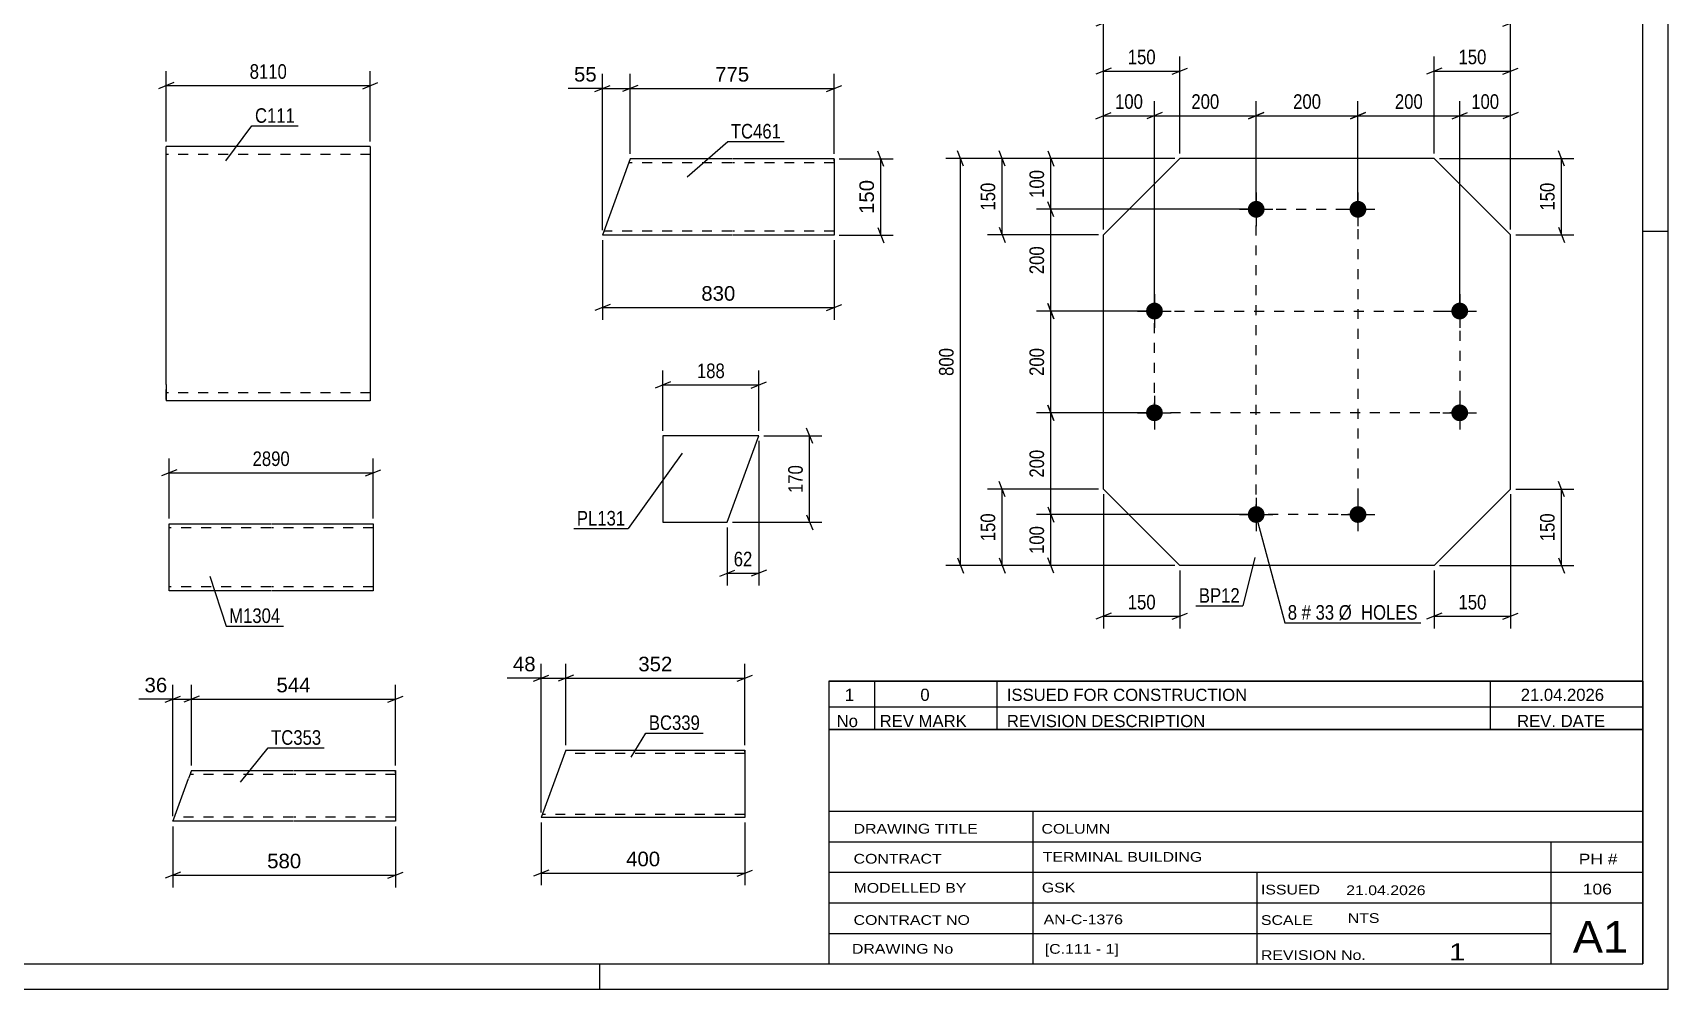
# Model space of a CAD drawing. Header units: millimetres. Extents: x 0 to 594, y 0 to 420.
# Drawn here: x 272.5 to 594, y 0 to 188 of the extents above; entities that cross this region are included whole.
import ezdxf

# ---------------------------------------------------------------- set-up
doc = ezdxf.new("R2010")
doc.units = ezdxf.units.MM
doc.linetypes.add('DXK_LINE_DOT2', pattern=[3.9198, 1.9599, -1.9599])
doc.styles.add('Arial', font='ARIAL.TTF', dxfattribs={"height": 0.2})
doc.styles.add('Arial Narrow', font='ARIALN.TTF', dxfattribs={"height": 0.2})

# ---------------------------------------------------------------- blocks, each defined once
blk = doc.blocks.new('Unknown-284934358-1134')
at = {"color": 5, "linetype": 'Continuous'}
for p, q in [((594, 0), (594, 420)), ((589, 5), (589, 415)), ((594, 149), (589, 149)), ((5, 5), (589, 5)), ((384, 0), (384, 5)), ((0, 0), (594, 0))]:
    blk.add_line(p, q, dxfattribs=at)
blk = doc.blocks.new('Part-284934358-7075 - 7074')
at = {"color": 2, "linetype": 'Continuous'}
for p, q in [((318.8, 165.68), (298.8, 165.68)), ((298.8, 118.88), (298.8, 165.68)), ((338.9, 165.68), (318.9, 165.68)), ((338.9, 165.68), (338.9, 115.68)), ((298.8, 118.88), (298.8, 115.68)), ((318.8, 115.68), (298.8, 115.68)), ((338.9, 115.68), (318.9, 115.68))]:
    blk.add_line(p, q, dxfattribs=at)
at = {"color": 7, "linetype": 'DXK_LINE_DOT2'}
for p, q in [((318.8, 164.08), (298.8, 164.08)), ((338.9, 164.08), (318.9, 164.08)), ((298.8, 115.92), (298.8, 118.88)), ((318.8, 117.28), (298.8, 117.28)), ((338.9, 117.28), (318.9, 117.28))]:
    blk.add_line(p, q, dxfattribs=at)
blk = doc.blocks.new('Part-284934358-7084 - 7083')
at = {"color": 2, "linetype": 'Continuous'}
for p, q in [((299.37, 78.32), (299.37, 91.52)), ((299.37, 91.52), (319.37, 91.52)), ((319.47, 91.52), (339.47, 91.52)), ((339.47, 91.52), (339.47, 78.32)), ((319.37, 78.32), (299.37, 78.32)), ((339.47, 78.32), (319.47, 78.32))]:
    blk.add_line(p, q, dxfattribs=at)
at = {"color": 7, "linetype": 'DXK_LINE_DOT2'}
for p, q in [((319.37, 90.72), (299.37, 90.72)), ((339.47, 90.72), (319.47, 90.72)), ((319.37, 79.12), (299.37, 79.12)), ((299.37, 78.32), (299.37, 78.44)), ((339.47, 79.12), (319.47, 79.12)), ((339.47, 79.12), (339.47, 79.18))]:
    blk.add_line(p, q, dxfattribs=at)
blk = doc.blocks.new('Part-284934358-9764 - 9763')
at = {"color": 2, "linetype": 'Continuous'}
for p, q in [((389.97, 163.25), (384.51, 148.25)), ((409.97, 163.25), (389.97, 163.25)), ((430.07, 163.25), (410.07, 163.25)), ((430.07, 163.25), (430.07, 148.25)), ((409.97, 148.25), (384.51, 148.25)), ((430.07, 148.25), (410.07, 148.25))]:
    blk.add_line(p, q, dxfattribs=at)
at = {"color": 7, "linetype": 'DXK_LINE_DOT2'}
for p, q in [((409.97, 162.45), (389.67, 162.45)), ((430.07, 162.45), (410.07, 162.45)), ((430.07, 162.78), (430.07, 163.25)), ((409.97, 149.05), (384.8, 149.05)), ((430.07, 149.05), (410.07, 149.05))]:
    blk.add_line(p, q, dxfattribs=at)
blk = doc.blocks.new('Part-284934358-14019 - 14018')
at = {"color": 2, "linetype": 'Continuous'}
for p, q in [((498.01, 163.33), (483.01, 148.33)), ((548.01, 163.33), (498.01, 163.33)), ((548.01, 163.33), (563.01, 148.33)), ((483.01, 98.33), (483.01, 148.33)), ((563.01, 98.33), (563.01, 148.33)), ((498.01, 83.33), (483.01, 98.33)), ((563.01, 98.33), (548.01, 83.33)), ((548.01, 83.33), (498.01, 83.33))]:
    blk.add_line(p, q, dxfattribs=at)
blk = doc.blocks.new('Bolt-284934358-14020 - 14018')
at = {"linetype": 'Continuous'}
for points in [[(513.01, 154.98, -1), (513.01, 151.68, -1)], [(533.01, 154.98, -1), (533.01, 151.68, -1)], [(493.01, 134.98, -1), (493.01, 131.68, -1)], [(553.01, 134.98, -1), (553.01, 131.68, -1)], [(493.01, 114.98, -1), (493.01, 111.68, -1)], [(553.01, 114.98, -1), (553.01, 111.68, -1)], [(513.01, 94.98, -1), (513.01, 91.68, -1)], [(533.01, 94.98, -1), (533.01, 91.68, -1)]]:
    blk.add_hatch(color=1, dxfattribs=at).paths.add_polyline_path(points)
at = {"color": 1, "linetype": 'Continuous'}
for p, q in [((513.01, 156.63), (513.01, 150.03)), ((533.01, 156.63), (533.01, 150.03)), ((509.71, 153.33), (516.31, 153.33)), ((529.71, 153.33), (536.31, 153.33)), ((493.01, 136.63), (493.01, 130.03)), ((553.01, 136.63), (553.01, 130.03)), ((489.71, 133.33), (496.31, 133.33)), ((549.71, 133.33), (556.31, 133.33)), ((493.01, 116.63), (493.01, 110.03)), ((553.01, 116.63), (553.01, 110.03)), ((489.71, 113.33), (496.31, 113.33)), ((549.71, 113.33), (556.31, 113.33)), ((513.01, 96.63), (513.01, 90.03)), ((533.01, 96.63), (533.01, 90.03)), ((509.71, 93.33), (516.31, 93.33)), ((529.71, 93.33), (536.31, 93.33))]:
    blk.add_line(p, q, dxfattribs=at)
blk = doc.blocks.new('Part-284934358-10142 - 10141')
at = {"color": 2, "linetype": 'Continuous'}
for p, q in [((376.87, 45.78), (372.5, 33.78)), ((377.31, 46.98), (376.87, 45.78)), ((377.31, 46.98), (412.5, 46.98)), ((412.5, 46.98), (412.5, 46.89)), ((412.5, 46.89), (412.5, 33.78)), ((412.5, 33.78), (372.5, 33.78))]:
    blk.add_line(p, q, dxfattribs=at)
at = {"color": 7, "linetype": 'DXK_LINE_DOT2'}
for p, q in [((412.5, 46.38), (377.09, 46.38)), ((377.27, 46.89), (377.18, 46.62)), ((377.31, 46.98), (377.27, 46.89)), ((412.5, 46.62), (412.5, 46.98)), ((412.5, 34.38), (372.72, 34.38))]:
    blk.add_line(p, q, dxfattribs=at)
blk = doc.blocks.new('Part-284934358-7200 - 7199')
at = {"color": 2, "linetype": 'Continuous'}
for p, q in [((396.41, 108.8), (396.41, 91.8)), ((415.24, 108.8), (396.41, 108.8)), ((409.06, 91.8), (415.24, 108.8)), ((396.41, 91.8), (409.06, 91.8))]:
    blk.add_line(p, q, dxfattribs=at)
blk = doc.blocks.new('Part-284934358-10133 - 10132')
at = {"color": 2, "linetype": 'Continuous'}
for p, q in [((303.74, 43.02), (303.15, 41.42)), ((303.74, 43.02), (323.74, 43.02)), ((323.84, 43.02), (343.84, 43.02)), ((343.84, 43.02), (343.84, 33.02)), ((300.27, 33.49), (303.15, 41.42)), ((300.1, 33.02), (300.27, 33.49)), ((323.74, 33.02), (300.1, 33.02)), ((343.84, 33.02), (323.84, 33.02))]:
    blk.add_line(p, q, dxfattribs=at)
at = {"color": 7, "linetype": 'DXK_LINE_DOT2'}
for p, q in [((323.74, 42.22), (303.45, 42.22)), ((303.74, 43.02), (303.57, 42.55)), ((343.84, 42.22), (323.84, 42.22)), ((343.84, 42.55), (343.84, 43.02)), ((300.14, 33.14), (300.27, 33.49)), ((323.74, 33.82), (300.39, 33.82)), ((343.84, 33.82), (323.84, 33.82))]:
    blk.add_line(p, q, dxfattribs=at)
blk = doc.blocks.new('Rectangle-284934358-14544 - 14018')
at = {"color": 1, "linetype": 'DXK_LINE_DOT2'}
blk.add_lwpolyline([(513.01, 153.33), (533.01, 153.33), (533.01, 93.33), (513.01, 93.33), (513.01, 153.33)], close=True, dxfattribs=at)
blk = doc.blocks.new('Rectangle-284934358-14576 - 14018')
at = {"color": 1, "linetype": 'DXK_LINE_DOT2'}
blk.add_lwpolyline([(493.01, 133.33), (553.01, 133.33), (553.01, 113.33), (493.01, 113.33), (493.01, 133.33)], close=True, dxfattribs=at)
blk = doc.blocks.new('StraightDimension-284934358-7447 - 7074')
at = {"color": 7, "linetype": 'Continuous'}
for p, q in [((298.8, 166.68), (298.8, 180.49)), ((338.9, 166.68), (338.9, 180.49)), ((300.3, 178.24), (297.3, 177.04)), ((298.8, 177.64), (338.9, 177.64)), ((337.4, 177.04), (340.4, 178.24))]:
    blk.add_line(p, q, dxfattribs=at)
at = {"color": 0}
blk.add_wipeout([(323.11, 178.39), (323.11, 182.59), (314.59, 182.59), (314.59, 178.39)], dxfattribs=at)
at = {"color": 3, "style": 'Arial Narrow'}
blk.add_text('8110', height=2.863, dxfattribs=at).set_placement((315.19, 178.99))
blk = doc.blocks.new('StraightDimension-284934358-7451 - 7083')
at = {"color": 7, "linetype": 'Continuous'}
for p, q in [((299.37, 92.52), (299.37, 104.37)), ((339.47, 92.52), (339.47, 104.37)), ((300.87, 102.12), (297.87, 100.92)), ((299.37, 101.52), (339.47, 101.52)), ((337.97, 100.92), (340.97, 102.12))]:
    blk.add_line(p, q, dxfattribs=at)
at = {"color": 0}
blk.add_wipeout([(323.68, 102.27), (323.68, 106.47), (315.16, 106.47), (315.16, 102.27)], dxfattribs=at)
at = {"color": 3, "style": 'Arial Narrow'}
blk.add_text('2890', height=2.863, dxfattribs=at).set_placement((315.76, 102.87))
blk = doc.blocks.new('StraightDimension-284934358-10075 - 9763')
at = {"color": 7, "linetype": 'Continuous'}
for p, q in [((391.47, 177.69), (388.47, 176.49)), ((389.97, 164.25), (389.97, 179.94)), ((389.97, 177.09), (430.07, 177.09)), ((428.57, 176.49), (431.57, 177.69)), ((430.07, 164.25), (430.07, 179.94))]:
    blk.add_line(p, q, dxfattribs=at)
at = {"color": 0}
blk.add_wipeout([(413.95, 177.84), (413.95, 182.04), (406.08, 182.04), (406.08, 177.84)], dxfattribs=at)
at = {"color": 3, "style": 'Arial'}
blk.add_text('775', height=2.865, dxfattribs=at).set_placement((406.68, 178.44))
blk = doc.blocks.new('StraightDimension-284934358-10100 - 9763')
at = {"color": 7, "linetype": 'Continuous'}
for p, q in [((384.51, 147.25), (384.51, 131.61)), ((430.06, 147.25), (430.06, 131.61)), ((386.01, 134.61), (383.01, 133.41)), ((384.51, 134.01), (430.06, 134.01)), ((428.56, 133.41), (431.56, 134.61))]:
    blk.add_line(p, q, dxfattribs=at)
at = {"color": 0}
blk.add_wipeout([(411.22, 134.76), (411.22, 138.96), (403.35, 138.96), (403.35, 134.76)], dxfattribs=at)
at = {"color": 3, "style": 'Arial'}
blk.add_text('830', height=2.865, dxfattribs=at).set_placement((403.95, 135.36))
blk = doc.blocks.new('StraightDimension-284934358-10076 - 9763')
at = {"color": 7, "linetype": 'Continuous'}
for p, q in [((383.01, 176.49), (386.01, 177.69)), ((384.51, 149.25), (384.51, 179.94)), ((384.51, 177.09), (389.97, 177.09)), ((391.47, 177.69), (388.47, 176.49)), ((389.97, 164.25), (389.97, 179.94))]:
    blk.add_line(p, q, dxfattribs=at)
at = {"color": 0}
blk.add_wipeout([(383.98, 177.84), (383.98, 182.04), (378.33, 182.04), (378.33, 177.84)], dxfattribs=at)
at = {"color": 7, "linetype": 'Continuous'}
blk.add_line((384.51, 177.09), (377.81, 177.09), dxfattribs=at)
blk.add_line((384.51, 177.09), (377.81, 177.09), dxfattribs=at)
at = {"color": 3, "style": 'Arial'}
blk.add_text('55', height=2.865, dxfattribs=at).set_placement((378.93, 178.44))
blk = doc.blocks.new('StraightDimension-284934358-10111 - 9763')
at = {"color": 7, "linetype": 'Continuous'}
for p, q in [((439.83, 161.75), (438.63, 164.75)), ((431.07, 163.25), (441.63, 163.25)), ((439.23, 148.25), (439.23, 163.25)), ((431.07, 148.25), (441.63, 148.25)), ((438.63, 149.75), (439.83, 146.75))]:
    blk.add_line(p, q, dxfattribs=at)
at = {"color": 0}
blk.add_wipeout([(438.48, 159.69), (434.28, 159.69), (434.28, 151.82), (438.48, 151.82)], dxfattribs=at)
at = {"color": 3, "style": 'Arial'}
blk.add_text('150', height=2.865, rotation=90.0002, dxfattribs=at).set_placement((437.88, 152.42))
blk = doc.blocks.new('StraightDimension-284934358-14099 - 14018')
at = {"color": 7, "linetype": 'Continuous'}
for p, q in [((563.01, 97.33), (563.01, 70.93)), ((548.01, 82.33), (548.01, 70.93)), ((549.51, 73.93), (546.51, 72.73)), ((548.01, 73.33), (563.01, 73.33)), ((561.51, 72.73), (564.51, 73.93))]:
    blk.add_line(p, q, dxfattribs=at)
at = {"color": 0}
blk.add_wipeout([(558.86, 74.08), (558.86, 78.28), (552.17, 78.28), (552.17, 74.08)], dxfattribs=at)
at = {"color": 3, "style": 'Arial Narrow'}
blk.add_text('150', height=2.863, dxfattribs=at).set_placement((552.77, 74.68))
blk = doc.blocks.new('StraightDimension-284934358-14938 - 14018')
at = {"color": 7, "linetype": 'Continuous'}
for p, q in [((533.01, 154.33), (533.01, 174.58)), ((553.01, 134.33), (553.01, 174.58)), ((534.51, 172.33), (531.51, 171.13)), ((533.01, 171.73), (553.01, 171.73)), ((551.51, 171.13), (554.51, 172.33))]:
    blk.add_line(p, q, dxfattribs=at)
at = {"color": 0}
blk.add_wipeout([(546.36, 172.48), (546.36, 176.68), (539.67, 176.68), (539.67, 172.48)], dxfattribs=at)
at = {"color": 3, "style": 'Arial Narrow'}
blk.add_text('200', height=2.863, dxfattribs=at).set_placement((540.27, 173.08))
blk = doc.blocks.new('StraightDimension-284934358-14103 - 14018')
at = {"color": 7, "linetype": 'Continuous'}
for p, q in [((483.01, 97.33), (483.01, 70.93)), ((498.01, 82.33), (498.01, 70.93)), ((484.51, 73.93), (481.51, 72.73)), ((483.01, 73.33), (498.01, 73.33)), ((496.51, 72.73), (499.51, 73.93))]:
    blk.add_line(p, q, dxfattribs=at)
at = {"color": 0}
blk.add_wipeout([(493.85, 74.08), (493.85, 78.28), (487.17, 78.28), (487.17, 74.08)], dxfattribs=at)
at = {"color": 3, "style": 'Arial Narrow'}
blk.add_text('150', height=2.863, dxfattribs=at).set_placement((487.77, 74.68))
blk = doc.blocks.new('StraightDimension-284934358-14107 - 14018')
at = {"color": 7, "linetype": 'Continuous'}
for p, q in [((548.01, 164.33), (548.01, 183.35)), ((563.01, 149.33), (563.01, 183.35)), ((549.51, 181.1), (546.51, 179.9)), ((548.01, 180.5), (563.01, 180.5)), ((561.51, 179.9), (564.51, 181.1))]:
    blk.add_line(p, q, dxfattribs=at)
at = {"color": 0}
blk.add_wipeout([(558.86, 181.25), (558.86, 185.45), (552.17, 185.45), (552.17, 181.25)], dxfattribs=at)
at = {"color": 3, "style": 'Arial Narrow'}
blk.add_text('150', height=2.863, dxfattribs=at).set_placement((552.77, 181.85))
blk = doc.blocks.new('StraightDimension-284934358-14175 - 14018')
at = {"color": 7, "linetype": 'Continuous'}
for p, q in [((455.48, 161.83), (454.28, 164.83)), ((497.01, 163.33), (452.03, 163.33)), ((454.88, 83.33), (454.88, 163.33)), ((454.28, 84.83), (455.48, 81.83)), ((497.01, 83.33), (452.03, 83.33))]:
    blk.add_line(p, q, dxfattribs=at)
at = {"color": 0}
blk.add_wipeout([(454.13, 126.67), (449.93, 126.67), (449.93, 119.98), (454.13, 119.98)], dxfattribs=at)
at = {"color": 3, "style": 'Arial Narrow'}
blk.add_text('800', height=2.863, rotation=90.0002, dxfattribs=at).set_placement((453.53, 120.58))
blk = doc.blocks.new('StraightDimension-284934358-14111 - 14018')
at = {"color": 7, "linetype": 'Continuous'}
for p, q in [((483.01, 149.33), (483.01, 183.35)), ((498.01, 164.33), (498.01, 183.35)), ((484.51, 181.1), (481.51, 179.9)), ((483.01, 180.5), (498.01, 180.5)), ((496.51, 179.9), (499.51, 181.1))]:
    blk.add_line(p, q, dxfattribs=at)
at = {"color": 0}
blk.add_wipeout([(493.86, 181.25), (493.86, 185.45), (487.17, 185.45), (487.17, 181.25)], dxfattribs=at)
at = {"color": 3, "style": 'Arial Narrow'}
blk.add_text('150', height=2.863, dxfattribs=at).set_placement((487.77, 181.85))
blk = doc.blocks.new('StraightDimension-284934358-14944 - 14018')
at = {"color": 7, "linetype": 'Continuous'}
for p, q in [((473.26, 151.83), (472.06, 154.83)), ((512.01, 153.33), (469.81, 153.33)), ((472.66, 133.33), (472.66, 153.33)), ((492.01, 133.33), (469.81, 133.33)), ((472.06, 134.83), (473.26, 131.83))]:
    blk.add_line(p, q, dxfattribs=at)
at = {"color": 0}
blk.add_wipeout([(471.91, 146.67), (467.71, 146.67), (467.71, 139.98), (471.91, 139.98)], dxfattribs=at)
at = {"color": 3, "style": 'Arial Narrow'}
blk.add_text('200', height=2.863, rotation=90.0002, dxfattribs=at).set_placement((471.31, 140.58))
blk = doc.blocks.new('StraightDimension-284934358-14115 - 14018')
at = {"color": 7, "linetype": 'Continuous'}
for p, q in [((573.61, 161.83), (572.41, 164.83)), ((549.01, 163.33), (575.41, 163.33)), ((573.01, 148.33), (573.01, 163.33)), ((564.01, 148.33), (575.41, 148.33)), ((572.41, 149.83), (573.61, 146.83))]:
    blk.add_line(p, q, dxfattribs=at)
at = {"color": 0}
blk.add_wipeout([(572.26, 159.17), (568.06, 159.17), (568.06, 152.48), (572.26, 152.48)], dxfattribs=at)
at = {"color": 3, "style": 'Arial Narrow'}
blk.add_text('150', height=2.863, rotation=90.0002, dxfattribs=at).set_placement((571.66, 153.08))
blk = doc.blocks.new('StraightDimension-284934358-14119 - 14018')
at = {"color": 7, "linetype": 'Continuous'}
for p, q in [((573.61, 96.83), (572.41, 99.83)), ((564.01, 98.33), (575.41, 98.33)), ((573.01, 83.33), (573.01, 98.33)), ((572.41, 84.83), (573.61, 81.83)), ((549.01, 83.33), (575.41, 83.33))]:
    blk.add_line(p, q, dxfattribs=at)
at = {"color": 0}
blk.add_wipeout([(572.26, 94.17), (568.06, 94.17), (568.06, 87.48), (572.26, 87.48)], dxfattribs=at)
at = {"color": 3, "style": 'Arial Narrow'}
blk.add_text('150', height=2.863, rotation=90.0002, dxfattribs=at).set_placement((571.66, 88.08))
blk = doc.blocks.new('StraightDimension-284934358-14123 - 14018')
at = {"color": 7, "linetype": 'Continuous'}
for p, q in [((463.66, 161.83), (462.46, 164.83)), ((497.01, 163.33), (460.21, 163.33)), ((463.06, 148.33), (463.06, 163.33)), ((482.01, 148.33), (460.21, 148.33)), ((462.46, 149.83), (463.66, 146.83))]:
    blk.add_line(p, q, dxfattribs=at)
at = {"color": 0}
blk.add_wipeout([(462.31, 159.17), (458.11, 159.17), (458.11, 152.48), (462.31, 152.48)], dxfattribs=at)
at = {"color": 3, "style": 'Arial Narrow'}
blk.add_text('150', height=2.863, rotation=90.0002, dxfattribs=at).set_placement((461.71, 153.08))
blk = doc.blocks.new('StraightDimension-284934358-14127 - 14018')
at = {"color": 7, "linetype": 'Continuous'}
for p, q in [((463.66, 96.83), (462.46, 99.83)), ((482.01, 98.33), (460.21, 98.33)), ((463.06, 83.33), (463.06, 98.33)), ((462.46, 84.83), (463.66, 81.83)), ((497.01, 83.33), (460.21, 83.33))]:
    blk.add_line(p, q, dxfattribs=at)
at = {"color": 0}
blk.add_wipeout([(462.31, 94.17), (458.11, 94.17), (458.11, 87.48), (462.31, 87.48)], dxfattribs=at)
at = {"color": 3, "style": 'Arial Narrow'}
blk.add_text('150', height=2.863, rotation=90.0002, dxfattribs=at).set_placement((461.71, 88.08))
blk = doc.blocks.new('StraightDimension-284934358-14131 - 14018')
at = {"color": 7, "linetype": 'Continuous'}
for p, q in [((553.01, 134.33), (553.01, 174.58)), ((563.01, 149.33), (563.01, 174.58)), ((551.51, 171.13), (554.51, 172.33)), ((553.01, 171.73), (563.01, 171.73)), ((564.51, 172.33), (561.51, 171.13))]:
    blk.add_line(p, q, dxfattribs=at)
at = {"color": 0}
blk.add_wipeout([(561.36, 172.48), (561.36, 176.68), (554.67, 176.68), (554.67, 172.48)], dxfattribs=at)
at = {"color": 3, "style": 'Arial Narrow'}
blk.add_text('100', height=2.863, dxfattribs=at).set_placement((555.27, 173.08))
blk = doc.blocks.new('StraightDimension-284934358-14940 - 14018')
at = {"color": 7, "linetype": 'Continuous'}
for p, q in [((492.01, 113.33), (469.81, 113.33)), ((473.26, 111.83), (472.06, 114.83)), ((472.66, 93.33), (472.66, 113.33)), ((512.01, 93.33), (469.81, 93.33)), ((472.06, 94.83), (473.26, 91.83))]:
    blk.add_line(p, q, dxfattribs=at)
at = {"color": 0}
blk.add_wipeout([(471.91, 106.67), (467.71, 106.67), (467.71, 99.98), (471.91, 99.98)], dxfattribs=at)
at = {"color": 3, "style": 'Arial Narrow'}
blk.add_text('200', height=2.863, rotation=90.0002, dxfattribs=at).set_placement((471.31, 100.58))
blk = doc.blocks.new('StraightDimension-284934358-14135 - 14018')
at = {"color": 7, "linetype": 'Continuous'}
for p, q in [((483.01, 149.33), (483.01, 174.58)), ((493.01, 134.33), (493.01, 174.58)), ((481.51, 171.13), (484.51, 172.33)), ((483.01, 171.73), (493.01, 171.73)), ((494.51, 172.33), (491.51, 171.13))]:
    blk.add_line(p, q, dxfattribs=at)
at = {"color": 0}
blk.add_wipeout([(491.36, 172.48), (491.36, 176.68), (484.67, 176.68), (484.67, 172.48)], dxfattribs=at)
at = {"color": 3, "style": 'Arial Narrow'}
blk.add_text('100', height=2.863, dxfattribs=at).set_placement((485.27, 173.08))
blk = doc.blocks.new('StraightDimension-284934358-14151 - 14018')
at = {"color": 7, "linetype": 'Continuous'}
for p, q in [((484.51, 190.51), (481.51, 189.31)), ((483.01, 149.33), (483.01, 192.76)), ((483.01, 189.91), (563.01, 189.91)), ((561.51, 189.31), (564.51, 190.51)), ((563.01, 149.33), (563.01, 192.76))]:
    blk.add_line(p, q, dxfattribs=at)
at = {"color": 0}
blk.add_wipeout([(526.36, 190.66), (526.36, 194.86), (519.67, 194.86), (519.67, 190.66)], dxfattribs=at)
at = {"color": 3, "style": 'Arial Narrow'}
blk.add_text('800', height=2.863, dxfattribs=at).set_placement((520.27, 191.26))
blk = doc.blocks.new('StraightDimension-284934358-14936 - 14018')
at = {"color": 7, "linetype": 'Continuous'}
for p, q in [((513.01, 154.33), (513.01, 174.58)), ((533.01, 154.33), (533.01, 174.58)), ((514.51, 172.33), (511.51, 171.13)), ((513.01, 171.73), (533.01, 171.73)), ((531.51, 171.13), (534.51, 172.33))]:
    blk.add_line(p, q, dxfattribs=at)
at = {"color": 0}
blk.add_wipeout([(526.36, 172.48), (526.36, 176.68), (519.67, 176.68), (519.67, 172.48)], dxfattribs=at)
at = {"color": 3, "style": 'Arial Narrow'}
blk.add_text('200', height=2.863, dxfattribs=at).set_placement((520.27, 173.08))
blk = doc.blocks.new('StraightDimension-284934358-14155 - 14018')
at = {"color": 7, "linetype": 'Continuous'}
for p, q in [((472.06, 164.83), (473.26, 161.83)), ((497.01, 163.33), (469.81, 163.33)), ((472.66, 153.33), (472.66, 163.33)), ((473.26, 151.83), (472.06, 154.83)), ((512.01, 153.33), (469.81, 153.33))]:
    blk.add_line(p, q, dxfattribs=at)
at = {"color": 0}
blk.add_wipeout([(471.91, 161.67), (467.71, 161.67), (467.71, 154.98), (471.91, 154.98)], dxfattribs=at)
at = {"color": 3, "style": 'Arial Narrow'}
blk.add_text('100', height=2.863, rotation=90.0002, dxfattribs=at).set_placement((471.31, 155.58))
blk = doc.blocks.new('StraightDimension-284934358-14159 - 14018')
at = {"color": 7, "linetype": 'Continuous'}
for p, q in [((512.01, 93.33), (469.81, 93.33)), ((472.06, 94.83), (473.26, 91.83)), ((472.66, 83.33), (472.66, 93.33)), ((473.26, 81.83), (472.06, 84.83)), ((497.01, 83.33), (469.81, 83.33))]:
    blk.add_line(p, q, dxfattribs=at)
at = {"color": 0}
blk.add_wipeout([(471.91, 91.67), (467.71, 91.67), (467.71, 84.98), (471.91, 84.98)], dxfattribs=at)
at = {"color": 3, "style": 'Arial Narrow'}
blk.add_text('100', height=2.863, rotation=90.0002, dxfattribs=at).set_placement((471.31, 85.58))
blk = doc.blocks.new('StraightDimension-284934358-14934 - 14018')
at = {"color": 7, "linetype": 'Continuous'}
for p, q in [((493.01, 134.33), (493.01, 174.58)), ((513.01, 154.33), (513.01, 174.58)), ((494.51, 172.33), (491.51, 171.13)), ((493.01, 171.73), (513.01, 171.73)), ((511.51, 171.13), (514.51, 172.33))]:
    blk.add_line(p, q, dxfattribs=at)
at = {"color": 0}
blk.add_wipeout([(506.36, 172.48), (506.36, 176.68), (499.67, 176.68), (499.67, 172.48)], dxfattribs=at)
at = {"color": 3, "style": 'Arial Narrow'}
blk.add_text('200', height=2.863, dxfattribs=at).set_placement((500.27, 173.08))
blk = doc.blocks.new('StraightDimension-284934358-14942 - 14018')
at = {"color": 7, "linetype": 'Continuous'}
for p, q in [((492.01, 133.33), (469.81, 133.33)), ((473.26, 131.83), (472.06, 134.83)), ((472.66, 113.33), (472.66, 133.33)), ((492.01, 113.33), (469.81, 113.33)), ((472.06, 114.83), (473.26, 111.83))]:
    blk.add_line(p, q, dxfattribs=at)
at = {"color": 0}
blk.add_wipeout([(471.91, 126.67), (467.71, 126.67), (467.71, 119.98), (471.91, 119.98)], dxfattribs=at)
at = {"color": 3, "style": 'Arial Narrow'}
blk.add_text('200', height=2.863, rotation=90.0002, dxfattribs=at).set_placement((471.31, 120.58))
blk = doc.blocks.new('StraightDimension-284934358-10313 - 10141')
at = {"color": 7, "linetype": 'Continuous'}
for p, q in [((378.81, 61.76), (375.81, 60.56)), ((377.31, 47.98), (377.31, 64.01)), ((377.31, 61.16), (412.5, 61.16)), ((411, 60.56), (414, 61.76)), ((412.5, 47.98), (412.5, 64.01))]:
    blk.add_line(p, q, dxfattribs=at)
at = {"color": 0}
blk.add_wipeout([(398.84, 61.91), (398.84, 66.11), (390.97, 66.11), (390.97, 61.91)], dxfattribs=at)
at = {"color": 3, "style": 'Arial'}
blk.add_text('352', height=2.865, dxfattribs=at).set_placement((391.57, 62.51))
blk = doc.blocks.new('StraightDimension-284934358-10348 - 10141')
at = {"color": 7, "linetype": 'Continuous'}
for p, q in [((372.5, 32.78), (372.5, 20.44)), ((412.5, 32.78), (412.5, 20.44)), ((374, 23.44), (371, 22.24)), ((372.5, 22.84), (412.5, 22.84)), ((411, 22.24), (414, 23.44))]:
    blk.add_line(p, q, dxfattribs=at)
at = {"color": 0}
blk.add_wipeout([(396.44, 23.59), (396.44, 27.79), (388.57, 27.79), (388.57, 23.59)], dxfattribs=at)
at = {"color": 3, "style": 'Arial'}
blk.add_text('400', height=2.865, dxfattribs=at).set_placement((389.17, 24.19))
blk = doc.blocks.new('StraightDimension-284934358-10314 - 10141')
at = {"color": 7, "linetype": 'Continuous'}
for p, q in [((371, 60.56), (374, 61.76)), ((372.5, 34.78), (372.5, 64.01)), ((372.5, 61.16), (377.31, 61.16)), ((378.81, 61.76), (375.81, 60.56)), ((377.31, 47.98), (377.31, 64.01))]:
    blk.add_line(p, q, dxfattribs=at)
at = {"color": 0}
blk.add_wipeout([(371.98, 61.91), (371.98, 66.11), (366.33, 66.11), (366.33, 61.91)], dxfattribs=at)
at = {"color": 7, "linetype": 'Continuous'}
blk.add_line((372.5, 61.16), (365.81, 61.16), dxfattribs=at)
blk.add_line((372.5, 61.16), (365.81, 61.16), dxfattribs=at)
at = {"color": 3, "style": 'Arial'}
blk.add_text('48', height=2.865, dxfattribs=at).set_placement((366.93, 62.51))
blk = doc.blocks.new('StraightDimension-284934358-7741 - 7199')
at = {"color": 7, "linetype": 'Continuous'}
for p, q in [((397.91, 119.4), (394.91, 118.2)), ((396.41, 109.8), (396.41, 121.65)), ((413.74, 118.2), (416.74, 119.4)), ((415.24, 109.8), (415.24, 121.65)), ((396.41, 118.8), (415.24, 118.8))]:
    blk.add_line(p, q, dxfattribs=at)
at = {"color": 0}
blk.add_wipeout([(409.17, 119.55), (409.17, 123.75), (402.49, 123.75), (402.49, 119.55)], dxfattribs=at)
at = {"color": 3, "style": 'Arial Narrow'}
blk.add_text('188', height=2.863, dxfattribs=at).set_placement((403.09, 120.15))
blk = doc.blocks.new('StraightDimension-284934358-7733 - 7199')
at = {"color": 7, "linetype": 'Continuous'}
for p, q in [((425.84, 107.3), (424.64, 110.3)), ((416.24, 108.8), (427.64, 108.8)), ((425.24, 91.8), (425.24, 108.8)), ((424.64, 93.3), (425.84, 90.3)), ((410.06, 91.8), (427.64, 91.8))]:
    blk.add_line(p, q, dxfattribs=at)
at = {"color": 0}
blk.add_wipeout([(424.49, 103.65), (420.29, 103.65), (420.29, 96.96), (424.49, 96.96)], dxfattribs=at)
at = {"color": 3, "style": 'Arial Narrow'}
blk.add_text('170', height=2.863, rotation=90.0002, dxfattribs=at).set_placement((423.89, 97.56))
blk = doc.blocks.new('StraightDimension-284934358-7737 - 7199')
at = {"color": 7, "linetype": 'Continuous'}
for p, q in [((415.24, 107.8), (415.24, 79.4)), ((409.06, 90.8), (409.06, 79.4)), ((407.56, 81.2), (410.56, 82.4)), ((409.06, 81.8), (415.24, 81.8)), ((416.74, 82.4), (413.74, 81.2))]:
    blk.add_line(p, q, dxfattribs=at)
at = {"color": 0}
blk.add_wipeout([(414.58, 82.55), (414.58, 86.75), (409.72, 86.75), (409.72, 82.55)], dxfattribs=at)
at = {"color": 3, "style": 'Arial Narrow'}
blk.add_text('62', height=2.863, dxfattribs=at).set_placement((410.32, 83.15))
blk = doc.blocks.new('StraightDimension-284934358-10232 - 10132')
at = {"color": 7, "linetype": 'Continuous'}
for p, q in [((303.74, 44.02), (303.74, 59.88)), ((343.84, 44.02), (343.84, 59.88)), ((305.24, 57.63), (302.24, 56.43)), ((303.74, 57.03), (343.84, 57.03)), ((342.34, 56.43), (345.34, 57.63))]:
    blk.add_line(p, q, dxfattribs=at)
at = {"color": 0}
blk.add_wipeout([(327.72, 57.78), (327.72, 61.98), (319.85, 61.98), (319.85, 57.78)], dxfattribs=at)
at = {"color": 3, "style": 'Arial'}
blk.add_text('544', height=2.865, dxfattribs=at).set_placement((320.45, 58.38))
blk = doc.blocks.new('StraightDimension-284934358-10233 - 10132')
at = {"color": 7, "linetype": 'Continuous'}
for p, q in [((300.1, 34.02), (300.1, 59.88)), ((303.74, 44.02), (303.74, 59.88)), ((298.6, 56.43), (301.6, 57.63)), ((300.1, 57.03), (303.74, 57.03)), ((305.24, 57.63), (302.24, 56.43))]:
    blk.add_line(p, q, dxfattribs=at)
at = {"color": 0}
blk.add_wipeout([(299.57, 57.78), (299.57, 61.98), (293.92, 61.98), (293.92, 57.78)], dxfattribs=at)
at = {"color": 7, "linetype": 'Continuous'}
blk.add_line((300.1, 57.03), (293.4, 57.03), dxfattribs=at)
blk.add_line((300.1, 57.03), (293.4, 57.03), dxfattribs=at)
at = {"color": 3, "style": 'Arial'}
blk.add_text('36', height=2.865, dxfattribs=at).set_placement((294.52, 58.38))
blk = doc.blocks.new('StraightDimension-284934358-10299 - 10132')
at = {"color": 7, "linetype": 'Continuous'}
for p, q in [((300.1, 32.02), (300.1, 20.04)), ((343.84, 32.02), (343.84, 20.04)), ((301.6, 23.04), (298.6, 21.84)), ((342.34, 21.84), (345.34, 23.04)), ((300.1, 22.44), (343.84, 22.44))]:
    blk.add_line(p, q, dxfattribs=at)
at = {"color": 0}
blk.add_wipeout([(325.9, 23.19), (325.9, 27.39), (318.03, 27.39), (318.03, 23.19)], dxfattribs=at)
at = {"color": 3, "style": 'Arial'}
blk.add_text('580', height=2.865, dxfattribs=at).set_placement((318.63, 23.79))
blk = doc.blocks.new('Unknown-284934358-14969')
at = {"color": 7, "linetype": 'Continuous'}
for p, q in [((429, 51.05), (429, 5)), ((429, 51.05), (589, 51.05)), ((589, 51), (589, 5)), ((429, 35), (589, 35)), ((469.14, 35), (469.14, 5)), ((429, 29), (589, 29)), ((571, 5.05), (571, 29.05)), ((429, 23), (589, 23)), ((513.14, 23), (513.14, 5)), ((429, 17), (589, 17)), ((429, 11), (571, 11)), ((429, 5), (589, 5))]:
    blk.add_line(p, q, dxfattribs=at)
at = {"color": 7, "style": 'Arial Narrow'}
for s, height, width, p in [('DRAWING TITLE', 1.9089, 1.425378, (433.88, 30.61)), ('COLUMN', 1.909, 1.425378, (470.81, 30.59)), ('CONTRACT', 1.909, 1.425378, (433.88, 24.71)), ('TERMINAL BUILDING', 1.9089, 1.425378, (471.06, 25.07)), ('MODELLED BY', 1.9089, 1.425378, (433.88, 18.98)), ('GSK', 1.909, 1.425378, (470.88, 19.04)), ('ISSUED', 1.909, 1.425378, (513.94, 18.64)), ('21.04.2026', 1.909, 1.425378, (530.69, 18.52)), ('CONTRACT NO', 1.9089, 1.425378, (433.88, 12.66)), ('AN-C-1376', 1.909, 1.425378, (471.23, 12.78)), ('SCALE', 1.909, 1.425378, (513.94, 12.65)), ('A1', 6.204, 1.25, (575.24, 7.2)), ('DRAWING No', 1.909, 1.425378, (433.56, 7)), ('[C.111 - 1]', 1.9089, 1.425378, (471.46, 6.99)), ('REVISION No.', 1.9089, 1.425378, (513.94, 5.77)), ('1', 3.34, 1.5, (550.91, 5.68))]:
    blk.add_text(s, height=height, dxfattribs=dict(at, width=width)).set_placement(p)
at = {"color": 7, "linetype": 'Continuous', "style": 'Arial Narrow'}
for s, height, width, p in [('PH #', 2.1, 1.42538, (576.4, 24.55)), ('106', 2.1, 1.42538, (577.19, 18.65)), ('NTS', 1.909, 1.425378, (531, 13.05))]:
    blk.add_text(s, height=height, dxfattribs=dict(at, width=width)).set_placement(p)
blk = doc.blocks.new('Unknown-284934358-14970')
at = {"color": 7, "linetype": 'Continuous'}
for p, q in [((429, 60.55), (589, 60.55)), ((589, 60.55), (429, 60.55)), ((429, 60.55), (429, 55.55)), ((438, 60.55), (438, 55.55)), ((462, 60.55), (462, 55.55)), ((559, 60.55), (559, 55.55)), ((589, 60.55), (589, 55.55)), ((429, 55.55), (589, 55.55)), ((429, 55.55), (429, 51.05)), ((429, 55.55), (589, 55.55)), ((438, 55.55), (438, 51.05)), ((462, 55.55), (462, 51.05)), ((559, 55.55), (559, 51.05)), ((589, 55.55), (589, 51.05)), ((589, 51.05), (429, 51.05))]:
    blk.add_line(p, q, dxfattribs=at)
at = {"color": 7, "linetype": 'Continuous', "style": 'Arial Narrow'}
for s, height, width, p in [('1', 2.39, 1.196471, (432.16, 56.7)), ('0', 2.39, 1.196471, (447, 56.7)), ('ISSUED FOR CONSTRUCTION', 2.3861, 1.196471, (464, 56.7)), ('21.04.2026', 2.386, 1.196471, (565, 56.7)), ('No', 2.386, 1.2, (430.54, 51.55)), ('REV MARK', 2.386, 1.2, (439, 51.55)), ('REVISION DESCRIPTION', 2.3861, 1.2, (464, 51.55)), ('REV. DATE', 2.386, 1.2, (564.28, 51.55))]:
    blk.add_text(s, height=height, dxfattribs=dict(at, width=width)).set_placement(p)
blk = doc.blocks.new('Mark-284934358-7936 - 7074')
at = {"color": 0}
blk.add_wipeout([(324.09, 170.33), (324.09, 173.33), (316.23, 173.33), (316.23, 170.33)], dxfattribs=at)
blk.add_wipeout([(324.09, 170.33), (324.09, 173.33), (316.23, 173.33), (316.23, 170.33)], dxfattribs=at)
at = {"color": 30, "linetype": 'Continuous'}
for p, q in [((310.48, 162.89), (315.63, 169.73)), ((315.63, 169.73), (324.69, 169.73))]:
    blk.add_line(p, q, dxfattribs=at)
at = {"color": 3, "style": 'Arial Narrow'}
blk.add_text('C111', height=2.863, dxfattribs=at).set_placement((316.23, 170.33))
blk = doc.blocks.new('Mark-284934358-7945 - 7083')
at = {"color": 0}
blk.add_wipeout([(321.21, 72.01), (321.21, 75.01), (311.15, 75.01), (311.15, 72.01)], dxfattribs=at)
blk.add_wipeout([(321.21, 72.01), (321.21, 75.01), (311.15, 75.01), (311.15, 72.01)], dxfattribs=at)
at = {"color": 30, "linetype": 'Continuous'}
for p, q in [((307.36, 81.2), (310.55, 71.41)), ((310.55, 71.41), (321.81, 71.41))]:
    blk.add_line(p, q, dxfattribs=at)
at = {"color": 3, "style": 'Arial Narrow'}
blk.add_text('M1304', height=2.863, dxfattribs=at).set_placement((311.15, 72.01))
blk = doc.blocks.new('Mark-284934358-10408 - 9763')
at = {"color": 0}
blk.add_wipeout([(419.62, 167.25), (419.62, 170.25), (409.75, 170.25), (409.75, 167.25)], dxfattribs=at)
blk.add_wipeout([(419.62, 167.25), (419.62, 170.25), (409.75, 170.25), (409.75, 167.25)], dxfattribs=at)
at = {"color": 30, "linetype": 'Continuous'}
for p, q in [((401.15, 159.73), (409.15, 166.65)), ((409.15, 166.65), (420.22, 166.65))]:
    blk.add_line(p, q, dxfattribs=at)
at = {"color": 3, "style": 'Arial Narrow'}
blk.add_text('TC461', height=2.863, dxfattribs=at).set_placement((409.75, 167.25))
blk = doc.blocks.new('Mark-284934358-14196 - 14018')
at = {"color": 0}
blk.add_wipeout([(521.04, 72.66), (521.04, 75.66), (519.21, 75.66), (519.21, 72.66)], dxfattribs=at)
blk.add_wipeout([(521.04, 72.66), (521.04, 75.66), (519.21, 75.66), (519.21, 72.66)], dxfattribs=at)
at = {"color": 7, "linetype": 'Continuous'}
blk.add_line((512.9, 93.45), (518.61, 72.06), dxfattribs=at)
at = {"color": 0}
blk.add_wipeout([(523.77, 72.66), (523.77, 75.66), (521.94, 75.66), (521.94, 72.66)], dxfattribs=at)
blk.add_wipeout([(523.77, 72.66), (523.77, 75.66), (521.94, 75.66), (521.94, 72.66)], dxfattribs=at)
at = {"color": 3, "style": 'Arial Narrow'}
blk.add_text('8', height=2.86, dxfattribs=at).set_placement((519.21, 72.66))
at = {"color": 0}
blk.add_wipeout([(528.33, 72.66), (528.33, 75.66), (524.67, 75.66), (524.67, 72.66)], dxfattribs=at)
blk.add_wipeout([(528.33, 72.66), (528.33, 75.66), (524.67, 75.66), (524.67, 72.66)], dxfattribs=at)
at = {"color": 3, "style": 'Arial Narrow'}
blk.add_text('#', height=2.86, dxfattribs=at).set_placement((521.94, 72.66))
at = {"color": 0}
blk.add_wipeout([(544.75, 72.66), (544.75, 75.66), (529.23, 75.66), (529.23, 72.66)], dxfattribs=at)
blk.add_wipeout([(544.75, 72.66), (544.75, 75.66), (529.23, 75.66), (529.23, 72.66)], dxfattribs=at)
at = {"color": 7, "linetype": 'Continuous'}
blk.add_line((518.61, 72.06), (545.35, 72.06), dxfattribs=at)
at = {"color": 3, "style": 'Arial Narrow'}
for s, p in [('33', (524.67, 72.66)), ('Ø  HOLES', (529.23, 72.66))]:
    blk.add_text(s, height=2.863, dxfattribs=at).set_placement(p)
blk = doc.blocks.new('Mark-284934358-14193 - 14018')
at = {"color": 0}
blk.add_wipeout([(509.78, 75.99), (509.78, 78.99), (501.74, 78.99), (501.74, 75.99)], dxfattribs=at)
blk.add_wipeout([(509.78, 75.99), (509.78, 78.99), (501.74, 78.99), (501.74, 75.99)], dxfattribs=at)
at = {"color": 30, "linetype": 'Continuous'}
for p in [(512.73, 84.88), (501.14, 75.39)]:
    blk.add_line(p, (510.38, 75.39), dxfattribs=at)
at = {"color": 3, "style": 'Arial Narrow'}
blk.add_text('BP12', height=2.863, dxfattribs=at).set_placement((501.74, 75.99))
blk = doc.blocks.new('Mark-284934358-10161 - 10141')
at = {"color": 0}
blk.add_wipeout([(403.69, 50.98), (403.69, 53.98), (393.64, 53.98), (393.64, 50.98)], dxfattribs=at)
blk.add_wipeout([(403.69, 50.98), (403.69, 53.98), (393.64, 53.98), (393.64, 50.98)], dxfattribs=at)
at = {"color": 30, "linetype": 'Continuous'}
for p, q in [((390.17, 45.66), (393.04, 50.38)), ((393.04, 50.38), (404.29, 50.38))]:
    blk.add_line(p, q, dxfattribs=at)
at = {"color": 3, "style": 'Arial Narrow'}
blk.add_text('BC339', height=2.863, dxfattribs=at).set_placement((393.64, 50.98))
blk = doc.blocks.new('Mark-284934358-8002 - 7199')
at = {"color": 0}
blk.add_wipeout([(389, 91.17), (389, 94.17), (379.5, 94.17), (379.5, 91.17)], dxfattribs=at)
blk.add_wipeout([(389, 91.17), (389, 94.17), (379.5, 94.17), (379.5, 91.17)], dxfattribs=at)
at = {"color": 30, "linetype": 'Continuous'}
for p in [(400.21, 105.37), (378.9, 90.57)]:
    blk.add_line(p, (389.6, 90.57), dxfattribs=at)
at = {"color": 3, "style": 'Arial Narrow'}
blk.add_text('PL131', height=2.863, dxfattribs=at).set_placement((379.5, 91.17))
blk = doc.blocks.new('Mark-284934358-10155 - 10132')
at = {"color": 0}
blk.add_wipeout([(329.25, 48.07), (329.25, 51.07), (319.39, 51.07), (319.39, 48.07)], dxfattribs=at)
blk.add_wipeout([(329.25, 48.07), (329.25, 51.07), (319.39, 51.07), (319.39, 48.07)], dxfattribs=at)
at = {"color": 30, "linetype": 'Continuous'}
for p, q in [((313.41, 40.71), (318.79, 47.47)), ((318.79, 47.47), (329.85, 47.47))]:
    blk.add_line(p, q, dxfattribs=at)
at = {"color": 3, "style": 'Arial Narrow'}
blk.add_text('TC353', height=2.863, dxfattribs=at).set_placement((319.39, 48.07))

msp = doc.modelspace()

# ---------------------------------------------------------------- block references
for name in ['Unknown-284934358-1134', 'Part-284934358-7075 - 7074', 'Part-284934358-9764 - 9763', 'Part-284934358-14019 - 14018', 'Bolt-284934358-14020 - 14018', 'Rectangle-284934358-14544 - 14018', 'Rectangle-284934358-14576 - 14018', 'Part-284934358-7200 - 7199', 'Part-284934358-7084 - 7083', 'Unknown-284934358-14970', 'Unknown-284934358-14969', 'Part-284934358-10142 - 10141', 'Part-284934358-10133 - 10132']:
    msp.add_blockref(name, (0, 0))

# ---------------------------------------------------------------- next in the draw order: block references
for name in ['StraightDimension-284934358-7447 - 7074', 'StraightDimension-284934358-10075 - 9763', 'StraightDimension-284934358-14938 - 14018', 'StraightDimension-284934358-10100 - 9763', 'StraightDimension-284934358-7741 - 7199', 'StraightDimension-284934358-7451 - 7083', 'Mark-284934358-8002 - 7199', 'StraightDimension-284934358-14103 - 14018', 'StraightDimension-284934358-14099 - 14018', 'Mark-284934358-7945 - 7083', 'StraightDimension-284934358-10313 - 10141', 'StraightDimension-284934358-10232 - 10132', 'StraightDimension-284934358-10348 - 10141', 'StraightDimension-284934358-10299 - 10132']:
    msp.add_blockref(name, (0, 0))

# ---------------------------------------------------------------- next in the draw order: block references
for name in ['StraightDimension-284934358-14107 - 14018', 'StraightDimension-284934358-10076 - 9763', 'Mark-284934358-7936 - 7074', 'Mark-284934358-10408 - 9763', 'StraightDimension-284934358-10111 - 9763', 'StraightDimension-284934358-14175 - 14018', 'StraightDimension-284934358-7733 - 7199', 'StraightDimension-284934358-14119 - 14018', 'StraightDimension-284934358-10314 - 10141', 'StraightDimension-284934358-10233 - 10132', 'Mark-284934358-10161 - 10141', 'Mark-284934358-10155 - 10132']:
    msp.add_blockref(name, (0, 0))

# ---------------------------------------------------------------- next in the draw order: block references
for name in ['StraightDimension-284934358-14111 - 14018', 'StraightDimension-284934358-14115 - 14018', 'StraightDimension-284934358-7737 - 7199', 'StraightDimension-284934358-14127 - 14018']:
    msp.add_blockref(name, (0, 0))

# ---------------------------------------------------------------- next in the draw order: block references
for name in ['StraightDimension-284934358-14131 - 14018', 'StraightDimension-284934358-14944 - 14018', 'StraightDimension-284934358-14940 - 14018']:
    msp.add_blockref(name, (0, 0))

# ---------------------------------------------------------------- next in the draw order: block references
for name in ['StraightDimension-284934358-14123 - 14018', 'StraightDimension-284934358-14159 - 14018']:
    msp.add_blockref(name, (0, 0))

# ---------------------------------------------------------------- next in the draw order: block references
for name in ['StraightDimension-284934358-14135 - 14018', 'Mark-284934358-14196 - 14018']:
    msp.add_blockref(name, (0, 0))

# ---------------------------------------------------------------- next in the draw order: block references
for name in ['StraightDimension-284934358-14151 - 14018', 'Mark-284934358-14193 - 14018']:
    msp.add_blockref(name, (0, 0))

# ---------------------------------------------------------------- next in the draw order: block references
msp.add_blockref('StraightDimension-284934358-14936 - 14018', (0, 0))

# ---------------------------------------------------------------- next in the draw order: block references
msp.add_blockref('StraightDimension-284934358-14155 - 14018', (0, 0))

# ---------------------------------------------------------------- next in the draw order: block references
msp.add_blockref('StraightDimension-284934358-14934 - 14018', (0, 0))

# ---------------------------------------------------------------- next in the draw order: block references
msp.add_blockref('StraightDimension-284934358-14942 - 14018', (0, 0))

doc.saveas('drawing.dxf')
